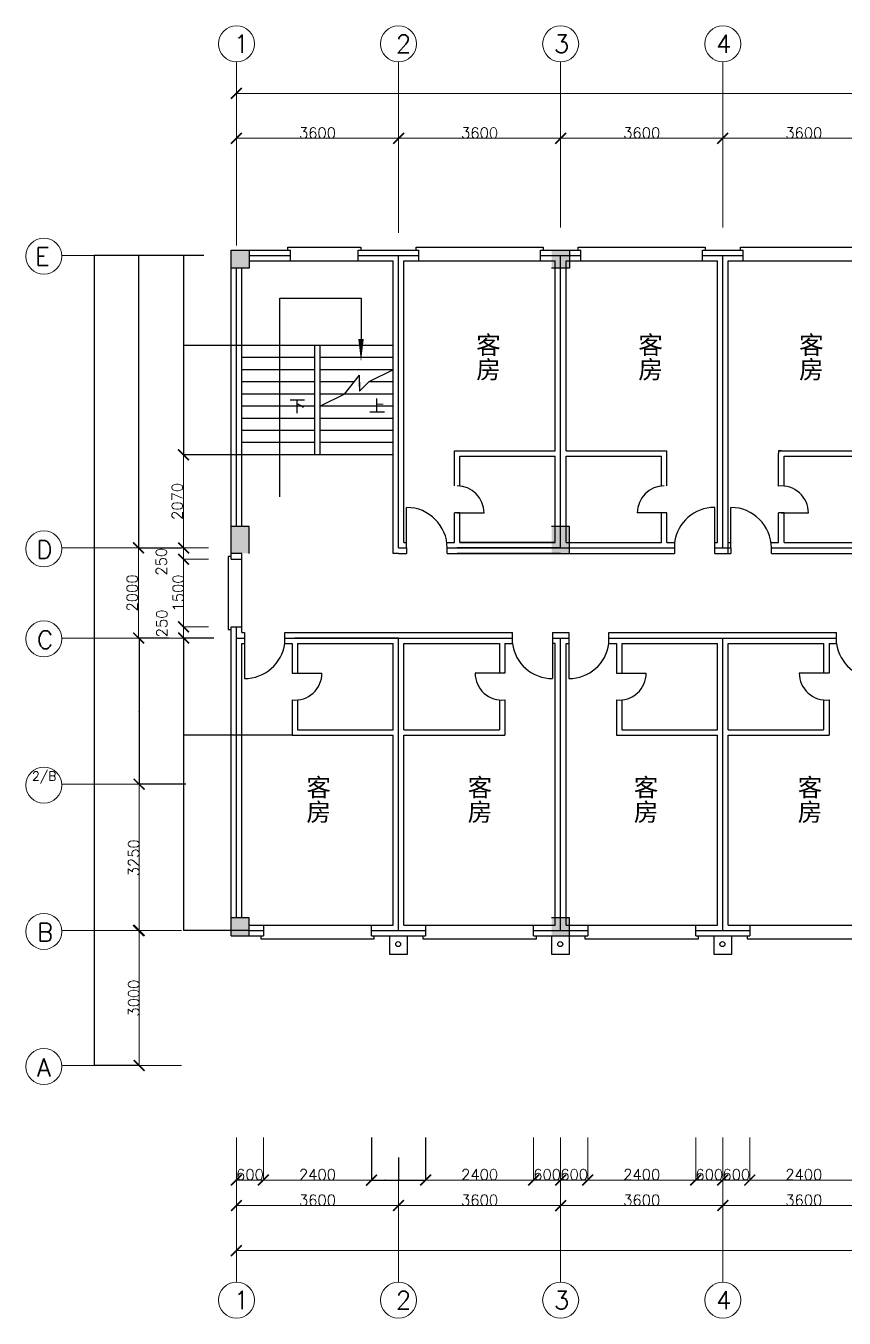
# Model space of a CAD drawing. Header units: millimetres. Extents: x 765 to 67395, y 687 to 34589.
# Drawn here: x 765 to 18935, y 5879 to 34589 of the extents above; entities that cross this region are included whole.
import ezdxf

# ---------------------------------------------------------------- set-up
doc = ezdxf.new("R2010")
doc.units = ezdxf.units.MM
doc.layers.add('txt', color=5, linetype='Continuous', lineweight=35, plot=False)
doc.layers.add('标注', color=3, linetype='Continuous', lineweight=0, plot=False)
doc.layers.add('WALL', color=2, linetype='Continuous')
doc.layers.add('WINDOW', color=4, linetype='Continuous')
doc.styles.get("Standard").update_dxf_attribs({"font": 'txt', "bigfont": 'gbcbig.shx'})
doc.dimstyles.new('ISO-25', dxfattribs={"dimtxt": 2.5, "dimasz": 2.5, "dimexe": 1.25, "dimexo": 0.625, "dimtad": 1, "dimtxsty": 'Standard', "dimcen": 2.5, "dimadec": 0, "dimazin": 0, "dimtfac": 1, "dimtmove": 0, "dimatfit": 3, "dimfxl": 1, "dimarcsym": 0})

# ---------------------------------------------------------------- blocks, each defined once
blk = doc.blocks.new('_ArchTick')
at = {"color": 0, "linetype": 'ByBlock', "const_width": 0.15}
blk.add_lwpolyline([(-0.5, -0.5), (0.5, 0.5)], dxfattribs=at)
blk = doc.blocks.new('*D23')
at = {"layer": 'Defpoints', "color": 0}
for p in [(4720, 29489), (3265, 22989), (4220, 22989)]:
    blk.add_point(p, dxfattribs=at)
at = {"layer": '标注', "color": 0, "lineweight": -2}
for p, q in [((4720, 29489), (3264, 29489)), ((3265, 29487), (3265, 22992)), ((4220, 22989), (3264, 22989))]:
    blk.add_line(p, q, dxfattribs=at)
at = {"layer": '标注', "color": 0}
for points in [[(3265, 29487), (3266, 29487), (3265, 29489)], [(3265, 22992), (3266, 22992), (3265, 22989)]]:
    blk.add_solid(points, dxfattribs=at)
at = {"layer": '标注', "color": 0, "insert": (3264, 26239), "char_height": 2.5, "attachment_point": 5, "rotation": 90}
blk.add_mtext('6500', dxfattribs=at)
blk = doc.blocks.new('*D24')
at = {"layer": 'Defpoints', "color": 0}
for p in [(3940, 20989), (3279, 17739), (4320, 17739)]:
    blk.add_point(p, dxfattribs=at)
at = {"layer": '标注', "color": 0, "lineweight": -2}
for p, q in [((3940, 20989), (3278, 20989)), ((3279, 20987), (3279, 17742)), ((4320, 17739), (3278, 17739))]:
    blk.add_line(p, q, dxfattribs=at)
at = {"layer": '标注', "color": 0}
for points in [[(3279, 20987), (3280, 20987), (3279, 20989)], [(3279, 17742), (3280, 17742), (3279, 17739)]]:
    blk.add_solid(points, dxfattribs=at)
at = {"layer": '标注', "color": 0, "insert": (3277, 19364), "char_height": 2.5, "attachment_point": 5, "rotation": 90}
blk.add_mtext('3250', dxfattribs=at)
blk = doc.blocks.new('*D27')
at = {"layer": 'Defpoints', "color": 0}
for p in [(2286, 29489), (3280, 29489), (3280, 11489)]:
    blk.add_point(p, dxfattribs=at)
at = {"layer": '标注', "color": 0, "lineweight": -2}
for p, q in [((3280, 29489), (2285, 29489)), ((2286, 11492), (2286, 29487)), ((3280, 11489), (2285, 11489))]:
    blk.add_line(p, q, dxfattribs=at)
at = {"layer": '标注', "color": 0}
for points in [[(2286, 29487), (2286, 29487), (2286, 29489)], [(2286, 11492), (2286, 11492), (2286, 11489)]]:
    blk.add_solid(points, dxfattribs=at)
at = {"layer": '标注', "color": 0, "insert": (2284, 20489), "char_height": 2.5, "attachment_point": 5, "rotation": 90}
blk.add_mtext('18000', dxfattribs=at)
blk = doc.blocks.new('*D25')
at = {"layer": 'Defpoints', "color": 0}
for p in [(4267, 29489), (4267, 27489), (5607, 27489)]:
    blk.add_point(p, dxfattribs=at)
at = {"layer": '标注', "color": 0, "lineweight": -2}
for p, q in [((4266, 29489), (4265, 29489)), ((4267, 29487), (4267, 27492)), ((5606, 27489), (4265, 27489))]:
    blk.add_line(p, q, dxfattribs=at)
at = {"layer": '标注', "color": 0}
for points in [[(4266, 29487), (4267, 29487), (4267, 29489)], [(4266, 27492), (4267, 27492), (4267, 27489)]]:
    blk.add_solid(points, dxfattribs=at)
at = {"layer": '标注', "color": 0, "insert": (4265, 28489), "char_height": 2.5, "attachment_point": 5, "rotation": 90}
blk.add_mtext('2000', dxfattribs=at)
blk = doc.blocks.new('*D26')
at = {"layer": 'Defpoints', "color": 0}
for p in [(5107, 27489), (4267, 25059), (5607, 25059)]:
    blk.add_point(p, dxfattribs=at)
at = {"layer": '标注', "color": 0, "lineweight": -2}
for p, q in [((5106, 27489), (4265, 27489)), ((4267, 27487), (4267, 25062)), ((5606, 25059), (4265, 25059))]:
    blk.add_line(p, q, dxfattribs=at)
at = {"layer": '标注', "color": 0}
for points in [[(4266, 27487), (4267, 27487), (4267, 27489)], [(4266, 25062), (4267, 25062), (4267, 25059)]]:
    blk.add_solid(points, dxfattribs=at)
at = {"layer": '标注', "color": 0, "insert": (4265, 26274), "char_height": 2.5, "attachment_point": 5, "rotation": 90}
blk.add_mtext('2430', dxfattribs=at)
blk = doc.blocks.new('*D33')
at = {"layer": 'Defpoints', "color": 0}
for p in [(4940, 20989), (4265, 18829), (6680, 18829)]:
    blk.add_point(p, dxfattribs=at)
at = {"layer": '标注', "color": 0, "lineweight": -2}
for p, q in [((4940, 20989), (4264, 20989)), ((4265, 20987), (4265, 18832)), ((6680, 18829), (4264, 18829))]:
    blk.add_line(p, q, dxfattribs=at)
at = {"layer": '标注', "color": 0}
for points in [[(4265, 20987), (4266, 20987), (4265, 20989)], [(4265, 18832), (4266, 18832), (4265, 18829)]]:
    blk.add_solid(points, dxfattribs=at)
at = {"layer": '标注', "color": 0, "insert": (4264, 19909), "char_height": 2.5, "attachment_point": 5, "rotation": 90}
blk.add_mtext('2160', dxfattribs=at)
blk = doc.blocks.new('*D34')
at = {"layer": 'Defpoints', "color": 0}
for p in [(6680, 18829), (4265, 14489), (5720, 14489)]:
    blk.add_point(p, dxfattribs=at)
at = {"layer": '标注', "color": 0, "lineweight": -2}
for p, q in [((6680, 18829), (4264, 18829)), ((4265, 18827), (4265, 14492)), ((5720, 14489), (4264, 14489))]:
    blk.add_line(p, q, dxfattribs=at)
at = {"layer": '标注', "color": 0}
for points in [[(4265, 18827), (4266, 18827), (4265, 18829)], [(4265, 14492), (4266, 14492), (4265, 14489)]]:
    blk.add_solid(points, dxfattribs=at)
at = {"layer": '标注', "color": 0, "insert": (4264, 16659), "char_height": 2.5, "attachment_point": 5, "rotation": 90}
blk.add_mtext('4340', dxfattribs=at)
blk = doc.blocks.new('*D39')
at = {"layer": 'Defpoints', "color": 0}
for p in [(8440, 9894), (9040, 8948), (9040, 8948)]:
    blk.add_point(p, dxfattribs=at)
at = {"layer": '标注', "color": 0, "lineweight": -2}
for p, q in [((8440, 9894), (8440, 8947)), ((8443, 8948), (9038, 8948)), ((9040, 8949), (9040, 8949))]:
    blk.add_line(p, q, dxfattribs=at)
at = {"layer": '标注', "color": 0}
for points in [[(8443, 8949), (8443, 8948), (8440, 8948)], [(9038, 8949), (9038, 8948), (9040, 8948)]]:
    blk.add_solid(points, dxfattribs=at)
at = {"layer": '标注', "color": 0, "insert": (8740, 8950), "char_height": 2.5, "attachment_point": 5}
blk.add_mtext('600', dxfattribs=at)
blk = doc.blocks.new('*D40')
at = {"layer": 'Defpoints', "color": 0}
for p in [(9640, 9894), (9040, 9448), (9640, 8948)]:
    blk.add_point(p, dxfattribs=at)
at = {"layer": '标注', "color": 0, "lineweight": -2}
for p, q in [((9640, 9894), (9640, 8947)), ((9040, 9448), (9040, 8947)), ((9043, 8948), (9638, 8948))]:
    blk.add_line(p, q, dxfattribs=at)
at = {"layer": '标注', "color": 0}
for points in [[(9043, 8949), (9043, 8948), (9040, 8948)], [(9638, 8949), (9638, 8948), (9640, 8948)]]:
    blk.add_solid(points, dxfattribs=at)
at = {"layer": '标注', "color": 0, "insert": (9340, 8950), "char_height": 2.5, "attachment_point": 5}
blk.add_mtext('600', dxfattribs=at)

msp = doc.modelspace()

# ---------------------------------------------------------------- hatches: boundary and pattern name
for points in [[(5720.185, 29609.397), (5320.185, 29609.397), (5320.185, 29209.397), (5720.185, 29209.397)], [(12840.185, 29609.397), (12440.185, 29609.397), (12440.185, 29209.397), (12840.185, 29209.397)], [(5720.185, 23469.397), (5320.185, 23469.397), (5320.185, 22869.397), (5560.185, 22869.397), (5720.185, 22869.397)], [(12840.185, 23469.397), (12440.185, 23469.397), (12440.185, 22869.397), (12680.185, 22869.397), (12840.185, 22869.397)], [(5720.185, 14769.397), (5320.185, 14769.397), (5320.185, 14369.397), (5720.185, 14369.397)], [(12840.185, 14769.397), (12440.185, 14769.397), (12440.185, 14369.397), (12840.185, 14369.397)]]:
    msp.add_hatch(color=256).paths.add_polyline_path(points)

# ---------------------------------------------------------------- linework, layer by layer
for p, q in [((5720.185, 29609.397), (5720.185, 29209.397)), ((12840.185, 29609.397), (12840.185, 29209.397)), ((5720.185, 29209.397), (5320.185, 29209.397)), ((12840.185, 29209.397), (12440.185, 29209.397)), ((6406.733, 28539.397), (8206.733, 28539.397)), ((6406.733, 24129.397), (6406.733, 28539.397)), ((8206.733, 28539.397), (8206.733, 27629.397)), ((7180.185, 27489.397), (5560.185, 27489.397)), ((7180.185, 25059.397), (7180.185, 27489.397)), ((8920.185, 27489.397), (7180.185, 27489.397)), ((7300.185, 25059.397), (7300.185, 27489.397)), ((7180.185, 27219.397), (5560.185, 27219.397)), ((8920.185, 27219.397), (7300.185, 27219.397)), ((7180.185, 26949.397), (5560.185, 26949.397)), ((8920.185, 26949.397), (7300.185, 26949.397)), ((7840.185, 26409.397), (8170.185, 26829.397)), ((8170.185, 26679.397), (8170.185, 26829.397)), ((8920.185, 26949.397), (8380.185, 26679.397)), ((7180.185, 26679.397), (5560.185, 26679.397)), ((8052.328, 26679.397), (7300.185, 26679.397)), ((8380.185, 26679.397), (8170.185, 26474.397)), ((8170.185, 26574.397), (8170.185, 26674.397)), ((8170.185, 26674.397), (8170.185, 26474.397)), ((8920.185, 26679.397), (8380.185, 26679.397)), ((8920.185, 26679.397), (8380.185, 26679.397)), ((7180.185, 26409.397), (5560.185, 26409.397)), ((7180.185, 26139.397), (5560.185, 26139.397)), ((8920.185, 26409.397), (7300.185, 26409.397)), ((7840.185, 26409.397), (7300.185, 26139.397)), ((8920.185, 26139.397), (7300.185, 26139.397)), ((8920.185, 26409.397), (7840.185, 26409.397)), ((7180.185, 25869.397), (5560.185, 25869.397)), ((8920.185, 25869.397), (7300.185, 25869.397)), ((7180.185, 25599.397), (5560.185, 25599.397)), ((8920.185, 25599.397), (7300.185, 25599.397)), ((7180.185, 25329.397), (5560.185, 25329.397)), ((8920.185, 25329.397), (7300.185, 25329.397)), ((8920.185, 25059.397), (5560.185, 25059.397)), ((9220.185, 22989.397), (9220.185, 23889.397)), ((16060.185, 22869.397), (16060.185, 23889.397)), ((16420.185, 22989.397), (16420.185, 23889.397)), ((10400.185, 23769.397), (10280.185, 23769.397)), ((10340.185, 23769.397), (10940.185, 23769.397)), ((15000.185, 23769.397), (14340.185, 23769.397)), ((17600.185, 23769.397), (17480.185, 23769.397)), ((17540.185, 23769.397), (18140.185, 23769.397)), ((5720.185, 23469.397), (5320.185, 23469.397)), ((5720.185, 22869.397), (5720.185, 23469.397)), ((12840.185, 23469.397), (12440.185, 23469.397)), ((12840.185, 22869.397), (12840.185, 23469.397)), ((9220.185, 22989.397), (9220.185, 22869.397)), ((10112.149, 23109.397), (10280.185, 23109.397)), ((10120.185, 22869.397), (10120.185, 22989.397)), ((15168.221, 23109.397), (15168.221, 22869.397)), ((16060.185, 23109.397), (16120.185, 23109.397)), ((16060.185, 22989.397), (16420.185, 22989.397)), ((16360.185, 22869.397), (16360.185, 23229.397)), ((16360.185, 23109.397), (16420.185, 23109.397)), ((16420.185, 22989.397), (16420.185, 22869.397)), ((17320.185, 22869.397), (17320.185, 22989.397)), ((5560.185, 22869.397), (5320.185, 22869.397)), ((16060.185, 22869.397), (16420.185, 22869.397)), ((5620.185, 21109.397), (5620.185, 20089.397)), ((11568.221, 20869.397), (11568.221, 21109.397)), ((12460.185, 21109.397), (12460.185, 20089.397)), ((12820.185, 21109.397), (12820.185, 20089.397)), ((13712.149, 20869.397), (13712.149, 21109.397)), ((18768.221, 20869.397), (18768.221, 21109.397)), ((5560.185, 20869.397), (5620.185, 20869.397)), ((6680.185, 20209.397), (7340.185, 20209.397)), ((11400.185, 20209.397), (10740.185, 20209.397)), ((13880.185, 20209.397), (14540.185, 20209.397)), ((18600.185, 20209.397), (17940.185, 20209.397))]:
    msp.add_line(p, q)
for points in [[(8206.733, 27629.397, 120, 0, 0), (8206.733, 27129.397, 0, 0, 0)], [(8206.733, 24129.397, 0, 0, 0), (8206.733, 25869.397, 120, 0, 0), (8206.733, 26388.887, 0, 0, 0)]]:
    msp.add_lwpolyline(points, format="xyseb")
at = {"color": 0, "linetype": 'ByBlock', "const_width": 36}
msp.add_lwpolyline([(3160.469, 11609.397), (3400.469, 11369.397)], dxfattribs=at)
for centre, radius, start, end in [((10340.185, 23769.397), 600, 0, 90), ((14940.185, 23769.397), 600, 90, 180), ((17540.185, 23769.397), 600, 0, 95.7391705), ((9220.185, 22989.397), 900, 0, 90), ((16060.185, 22989.397), 900, 90, 172.3377443), ((16420.185, 22989.397), 900, 0, 90), ((5620.185, 20989.397), 900, 270, 352.3377443), ((12460.185, 20989.397), 900, 187.6622557, 270), ((12820.185, 20989.397), 900, 270, 352.3377443), ((19660.185, 20989.397), 900, 187.6622557, 270), ((6740.185, 20209.397), 600, 264.2608295, 0), ((11340.185, 20209.397), 600, 180, 275.7391705), ((13940.185, 20209.397), 600, 264.2608295, 0), ((18540.185, 20209.397), 600, 180, 275.7391705)]:
    msp.add_arc(centre, radius, start, end)
at = {"layer": 'WALL'}
for p, q in [((5320.185, 29609.397), (6640.185, 29609.397)), ((5320.185, 22739.397), (5320.185, 29609.397)), ((8140.185, 29609.397), (9490.185, 29609.397)), ((12190.185, 29609.397), (13090.185, 29609.397)), ((15790.185, 29609.397), (16690.185, 29609.397)), ((5720.185, 29489.397), (6640.185, 29489.397)), ((5720.185, 29369.397), (6640.185, 29369.397)), ((6640.185, 29369.397), (8920.185, 29369.397)), ((8140.185, 29489.397), (9490.185, 29489.397)), ((8920.185, 22989.397), (8920.185, 29369.397)), ((9040.185, 22989.397), (9040.185, 29489.397)), ((9160.185, 23109.397), (9160.185, 29369.397)), ((9160.185, 29369.397), (11440.185, 29369.397)), ((11440.185, 29369.397), (12520.185, 29369.397)), ((12190.185, 29489.397), (13090.185, 29489.397)), ((12520.185, 25149.397), (12520.185, 29369.397)), ((12640.185, 22989.397), (12640.185, 29489.397)), ((12760.185, 29369.397), (15040.185, 29369.397)), ((12760.185, 25149.397), (12760.185, 29369.397)), ((15040.185, 29369.397), (16120.185, 29369.397)), ((15790.185, 29489.397), (16690.185, 29489.397)), ((16120.185, 23109.397), (16120.185, 29369.397)), ((16240.185, 22989.397), (16240.185, 29489.397)), ((16360.185, 23109.397), (16360.185, 29369.397)), ((16360.185, 29369.397), (18640.185, 29369.397)), ((18640.185, 29369.397), (19720.185, 29369.397)), ((5440.185, 23469.397), (5440.185, 29209.397)), ((5560.185, 23469.397), (5560.185, 29209.397)), ((10280.185, 25149.397), (12520.185, 25149.397)), ((10280.185, 24369.397), (10280.185, 25149.397)), ((10400.185, 25029.397), (12520.185, 25029.397)), ((10400.185, 24366.39), (10400.185, 25029.397)), ((12520.185, 23109.397), (12520.185, 25029.397)), ((12760.185, 25149.397), (15000.185, 25149.397)), ((12760.185, 23109.397), (12760.185, 25029.397)), ((12760.185, 25029.397), (14880.185, 25029.397)), ((14880.185, 24369.397), (14880.185, 25029.397)), ((15000.185, 24369.397), (15000.185, 25149.397)), ((17480.185, 25149.397), (17480.185, 25089.397)), ((17480.185, 25149.397), (17540.185, 25149.397)), ((17540.185, 25149.397), (17480.185, 25149.397)), ((17480.185, 24366.39), (17480.185, 25089.397)), ((17540.185, 25149.397), (19720.185, 25149.397)), ((17600.185, 25029.397), (19720.185, 25029.397)), ((17600.185, 24366.39), (17600.185, 25029.397)), ((10280.185, 23109.397), (10280.185, 23769.397)), ((10400.185, 23109.397), (10400.185, 23769.397)), ((14880.185, 23109.397), (14880.185, 23769.397)), ((15000.185, 23109.397), (15000.185, 23769.397)), ((17480.185, 23109.397), (17480.185, 23769.397)), ((17600.185, 23109.397), (17600.185, 23769.397)), ((8920.185, 22869.397), (8920.185, 22989.397)), ((9040.185, 22989.397), (9220.185, 22989.397)), ((9160.185, 23109.397), (9220.185, 23109.397)), ((10120.185, 22989.397), (15168.221, 22989.397)), ((12640.185, 22989.397), (10340.185, 22989.397)), ((12520.185, 23109.397), (10400.185, 23109.397)), ((10400.185, 23109.397), (12520.185, 23109.397)), ((12760.185, 23109.397), (14880.185, 23109.397)), ((15000.185, 23109.397), (15168.221, 23109.397)), ((17312.149, 23109.397), (17480.185, 23109.397)), ((17320.185, 22989.397), (22368.221, 22989.397)), ((17600.185, 23109.397), (19720.185, 23109.397)), ((5560.185, 22739.397), (5560.185, 22869.397)), ((9040.185, 22869.397), (8920.185, 22869.397)), ((9040.185, 22869.397), (9220.185, 22869.397)), ((10120.185, 22869.397), (15168.221, 22869.397)), ((12640.185, 22869.397), (10340.185, 22869.397)), ((17320.185, 22869.397), (22368.221, 22869.397)), ((5320.185, 14369.397), (5320.185, 21239.397)), ((5440.185, 14769.397), (5440.185, 21239.397)), ((5440.185, 20989.397), (5620.185, 20989.397)), ((5560.185, 21109.397), (5560.185, 21239.397)), ((5560.185, 21109.397), (5620.185, 21109.397)), ((6512.149, 21109.397), (11568.221, 21109.397)), ((6512.149, 20869.397), (6512.149, 21109.397)), ((6512.149, 20989.397), (11568.221, 20989.397)), ((9040.185, 20989.397), (6740.185, 20989.397)), ((9040.185, 14489.397), (9040.185, 20989.397)), ((12460.185, 21109.397), (12820.185, 21109.397)), ((12460.185, 20989.397), (12820.185, 20989.397)), ((12640.185, 14489.397), (12640.185, 20989.397)), ((12640.185, 14489.397), (12640.185, 20989.397)), ((13712.149, 21109.397), (18768.221, 21109.397)), ((13712.149, 20989.397), (18768.221, 20989.397)), ((16240.185, 14489.397), (16240.185, 20989.397)), ((5560.185, 14769.397), (5560.185, 20869.397)), ((5560.185, 20869.397), (5620.185, 20869.397)), ((6512.149, 20869.397), (6680.185, 20869.397)), ((6680.185, 20869.397), (6680.185, 20209.397)), ((6800.185, 20869.397), (8920.185, 20869.397)), ((6800.185, 20869.397), (6800.185, 20209.397)), ((8920.185, 18949.397), (8920.185, 20869.397)), ((9160.185, 20869.397), (11280.185, 20869.397)), ((9160.185, 18949.397), (9160.185, 20869.397)), ((11280.185, 20869.397), (11280.185, 20209.397)), ((11400.185, 20869.397), (11568.221, 20869.397)), ((11400.185, 20869.397), (11400.185, 20209.397)), ((12520.185, 20869.397), (12460.185, 20869.397)), ((12520.185, 14609.397), (12520.185, 20869.397)), ((12760.185, 14609.397), (12760.185, 20869.397)), ((12760.185, 20869.397), (12820.185, 20869.397)), ((13712.149, 20869.397), (13880.185, 20869.397)), ((13880.185, 20869.397), (13880.185, 20209.397)), ((14000.185, 20869.397), (16120.185, 20869.397)), ((14000.185, 20869.397), (14000.185, 20209.397)), ((16120.185, 18949.397), (16120.185, 20869.397)), ((16360.185, 20869.397), (18480.185, 20869.397)), ((16360.185, 18949.397), (16360.185, 20869.397)), ((18480.185, 20869.397), (18480.185, 20209.397)), ((18600.185, 20869.397), (18768.221, 20869.397)), ((18600.185, 20869.397), (18600.185, 20209.397)), ((6680.185, 19612.405), (6680.185, 18829.397)), ((6800.185, 19612.405), (6800.185, 18949.397)), ((11280.185, 19612.405), (11280.185, 18949.397)), ((11400.185, 19612.405), (11400.185, 18829.397)), ((13880.185, 19612.405), (13880.185, 18829.397)), ((14000.185, 19612.405), (14000.185, 18949.397)), ((18480.185, 19612.405), (18480.185, 18949.397)), ((18600.185, 19612.405), (18600.185, 18829.397)), ((6800.185, 18949.397), (8920.185, 18949.397)), ((9160.185, 18949.397), (11280.185, 18949.397)), ((14000.185, 18949.397), (16120.185, 18949.397)), ((16360.185, 18949.397), (18480.185, 18949.397)), ((6680.185, 18829.397), (8920.185, 18829.397)), ((8920.185, 14609.397), (8920.185, 18829.397)), ((9160.185, 14609.397), (9160.185, 18829.397)), ((9160.185, 18829.397), (11400.185, 18829.397)), ((13880.185, 18829.397), (16120.185, 18829.397)), ((16120.185, 14609.397), (16120.185, 18829.397)), ((16360.185, 14609.397), (16360.185, 18829.397)), ((16360.185, 18829.397), (18600.185, 18829.397)), ((5720.185, 14769.397), (5320.185, 14769.397)), ((5720.185, 14369.397), (5720.185, 14769.397)), ((12840.185, 14769.397), (12440.185, 14769.397)), ((12840.185, 14369.397), (12840.185, 14769.397)), ((5320.185, 14369.397), (6040.185, 14369.397)), ((5720.185, 14609.397), (6040.185, 14609.397)), ((5720.185, 14489.397), (6040.185, 14489.397)), ((5720.185, 14489.397), (6040.185, 14489.397)), ((8440.185, 14609.397), (8920.185, 14609.397)), ((8440.185, 14489.397), (9640.185, 14489.397)), ((8440.185, 14489.397), (9640.185, 14489.397)), ((8440.185, 14369.397), (9640.185, 14369.397)), ((8840.185, 14369.397), (8840.185, 13969.397)), ((9160.185, 14609.397), (12520.185, 14609.397)), ((9240.185, 13969.397), (9240.185, 14369.397)), ((12040.185, 14489.397), (13240.185, 14489.397)), ((12040.185, 14489.397), (13240.185, 14489.397)), ((12040.185, 14369.397), (13240.185, 14369.397)), ((12440.185, 14369.397), (12440.185, 13969.397)), ((12760.185, 14609.397), (16120.185, 14609.397)), ((12840.185, 13969.397), (12840.185, 14369.397)), ((15640.185, 14489.397), (16840.185, 14489.397)), ((15640.185, 14489.397), (16840.185, 14489.397)), ((15640.185, 14369.397), (16840.185, 14369.397)), ((16040.185, 14369.397), (16040.185, 13969.397)), ((16360.185, 14609.397), (19720.185, 14609.397)), ((16440.185, 13969.397), (16440.185, 14369.397)), ((8840.185, 13969.397), (9240.185, 13969.397)), ((12440.185, 13969.397), (12840.185, 13969.397)), ((16040.185, 13969.397), (16440.185, 13969.397))]:
    msp.add_line(p, q, dxfattribs=at)
at = {"layer": 'WINDOW'}
for p, q in [((6580.185, 29669.397), (8200.185, 29669.397)), ((6580.185, 29609.397), (6580.185, 29669.397)), ((6640.185, 29369.397), (6640.185, 29609.397)), ((8140.185, 29369.397), (8140.185, 29609.397)), ((8200.185, 29669.397), (8200.185, 29609.397)), ((9430.185, 29669.397), (12250.185, 29669.397)), ((9430.185, 29609.397), (9430.185, 29669.397)), ((9490.185, 29369.397), (9490.185, 29609.397)), ((12190.185, 29369.397), (12190.185, 29609.397)), ((12250.185, 29669.397), (12250.185, 29609.397)), ((13030.185, 29669.397), (15850.185, 29669.397)), ((13030.185, 29609.397), (13030.185, 29669.397)), ((13090.185, 29369.397), (13090.185, 29609.397)), ((15790.185, 29369.397), (15790.185, 29609.397)), ((15850.185, 29669.397), (15850.185, 29609.397)), ((16630.185, 29669.397), (19450.185, 29669.397)), ((16630.185, 29609.397), (16630.185, 29669.397)), ((16690.185, 29369.397), (16690.185, 29609.397)), ((9490.185, 29369.397), (12190.185, 29369.397)), ((13090.185, 29369.397), (15790.185, 29369.397)), ((16690.185, 29369.397), (19390.185, 29369.397)), ((5320.185, 22799.397), (5260.185, 22799.397)), ((5260.185, 22799.397), (5260.185, 21179.397)), ((5320.185, 22739.397), (5560.185, 22739.397)), ((5560.185, 21239.397), (5560.185, 22739.397)), ((5260.185, 21179.397), (5320.185, 21179.397)), ((5320.185, 21239.397), (5560.185, 21239.397)), ((5980.185, 14369.397), (5980.185, 14309.397)), ((6040.185, 14609.397), (6040.185, 14369.397)), ((6040.185, 14609.397), (8440.185, 14609.397)), ((8440.185, 14369.397), (8440.185, 14609.397)), ((8500.185, 14309.397), (8500.185, 14369.397)), ((9580.185, 14369.397), (9580.185, 14309.397)), ((9640.185, 14609.397), (12040.185, 14609.397)), ((9640.185, 14609.397), (9640.185, 14369.397)), ((12040.185, 14369.397), (12040.185, 14609.397)), ((12100.185, 14309.397), (12100.185, 14369.397)), ((13180.185, 14369.397), (13180.185, 14309.397)), ((13240.185, 14609.397), (15640.185, 14609.397)), ((13240.185, 14609.397), (13240.185, 14369.397)), ((15640.185, 14369.397), (15640.185, 14609.397)), ((15700.185, 14309.397), (15700.185, 14369.397)), ((16780.185, 14369.397), (16780.185, 14309.397)), ((16840.185, 14609.397), (19240.185, 14609.397)), ((16840.185, 14609.397), (16840.185, 14369.397)), ((5980.185, 14309.397), (8500.185, 14309.397)), ((9580.185, 14309.397), (12100.185, 14309.397)), ((10180.185, 14309.397), (11500.185, 14309.397)), ((13180.185, 14309.397), (15700.185, 14309.397)), ((13780.185, 14309.397), (15100.185, 14309.397)), ((16780.185, 14309.397), (19300.185, 14309.397)), ((17380.185, 14309.397), (18700.185, 14309.397))]:
    msp.add_line(p, q, dxfattribs=at)
for centre in [(9031.786, 14189.397), (12631.786, 14189.397), (16231.786, 14189.397)]:
    msp.add_circle(centre, 55, dxfattribs=at)
at = {"layer": '标注'}
for p, q in [((5440.185, 33089.397), (5440.185, 33789.397)), ((5440.185, 29709.397), (5440.185, 33789.397)), ((5440.185, 33089.397), (5440.185, 33789.397)), ((9040.185, 29989.397), (9040.185, 33789.397)), ((9040.185, 29989.397), (9040.185, 33789.397)), ((12640.185, 30109.397), (12640.185, 33789.397)), ((12640.185, 30109.397), (12640.185, 33789.397)), ((16240.185, 30109.397), (16240.185, 33789.397)), ((16240.185, 30109.397), (16240.185, 33789.397)), ((5440.185, 32010.647), (5440.185, 33090.647)), ((5440.185, 33089.397), (63040.185, 33089.397)), ((5440.185, 32090.647), (9040.185, 32090.647)), ((9040.185, 32090.647), (12640.185, 32090.647)), ((12640.185, 32090.647), (16240.185, 32090.647)), ((16240.185, 32090.647), (19840.185, 32090.647)), ((2281.719, 29489.397), (1581.719, 29489.397)), ((5106.656, 25059.397), (4265.406, 25059.397)), ((4266.656, 25059.397), (4266.656, 22990.647)), ((3265.406, 22989.397), (1565.406, 22989.397)), ((4820.185, 22990.647), (3265.406, 22990.647)), ((3266.656, 22990.647), (3266.656, 20989.397)), ((4220.185, 22989.397), (4265.406, 22989.397)), ((4366.656, 22990.647), (4265.406, 22990.647)), ((4266.656, 22739.397), (4266.656, 22989.397)), ((4820.185, 22739.397), (4265.406, 22739.397)), ((4820.185, 22739.397), (4265.406, 22739.397)), ((4266.656, 21239.397), (4266.656, 22739.397)), ((4266.656, 21239.397), (4266.656, 22080.647)), ((3266.656, 20988.147), (1566.656, 20988.147)), ((4440.185, 20989.397), (3265.406, 20989.397)), ((4820.185, 21239.397), (4265.406, 21239.397)), ((4820.185, 21239.397), (4265.406, 21239.397)), ((4940.185, 20989.397), (4265.406, 20989.397)), ((4440.185, 20989.397), (4265.406, 20989.397)), ((4266.656, 20989.397), (4266.656, 21239.397)), ((3280.469, 17739.397), (1580.469, 17739.397)), ((3940.185, 17739.397), (3279.219, 17739.397)), ((3280.469, 17739.397), (3280.469, 14489.397)), ((3265.406, 14489.397), (1565.406, 14489.397)), ((3720.185, 14489.397), (2279.219, 14489.397)), ((4220.185, 14489.397), (3265.406, 14489.397)), ((3720.185, 14489.397), (3279.219, 14489.397)), ((3280.469, 11489.397), (3280.469, 14489.397)), ((4220.185, 11489.397), (1565.406, 11489.397)), ((5440.185, 9894.304), (5440.185, 8946.897)), ((6040.185, 9894.304), (6040.185, 8945.647)), ((6040.185, 9894.304), (6040.185, 8946.897)), ((8440.185, 9894.304), (8440.185, 8945.647)), ((9640.185, 9894.304), (9640.185, 8946.897)), ((12040.185, 9894.304), (12040.185, 8946.897)), ((12040.185, 9894.304), (12040.185, 8946.897)), ((12640.185, 9894.304), (12640.185, 8946.897)), ((12640.185, 9894.304), (12640.185, 8946.897)), ((13240.185, 9894.304), (13240.185, 8946.897)), ((13240.185, 9894.304), (13240.185, 8946.897)), ((15640.185, 9894.304), (15640.185, 8946.897)), ((15640.185, 9894.304), (15640.185, 8946.897)), ((16240.185, 9894.304), (16240.185, 8946.897)), ((16240.185, 9894.304), (16240.185, 8946.897)), ((16840.185, 9894.304), (16840.185, 8946.897)), ((16840.185, 9894.304), (16840.185, 8946.897)), ((5440.185, 8948.147), (5440.185, 6679.397)), ((5440.185, 8948.147), (6040.185, 8948.147)), ((6040.185, 8946.897), (8440.185, 8946.897)), ((9040.185, 8948.147), (9040.185, 6679.397)), ((9640.185, 8948.147), (12040.185, 8948.147)), ((12040.185, 8948.147), (12640.185, 8948.147)), ((12640.185, 8948.147), (12640.185, 6679.397)), ((12640.185, 8948.147), (13240.185, 8948.147)), ((13240.185, 8948.147), (15640.185, 8948.147)), ((15640.185, 8948.147), (16240.185, 8948.147)), ((16240.185, 8948.147), (16240.185, 6679.397)), ((16240.185, 8948.147), (16840.185, 8948.147)), ((16840.185, 8948.147), (19240.185, 8948.147)), ((5440.185, 8449.397), (5440.185, 7378.147)), ((5440.185, 8379.397), (9040.185, 8379.397)), ((9040.185, 8379.397), (12640.185, 8379.397)), ((12640.185, 8379.397), (16240.185, 8379.397)), ((16240.185, 8379.397), (19840.185, 8379.397)), ((5440.185, 7379.397), (63040.185, 7379.397)), ((5440.185, 7379.397), (5440.185, 6679.397))]:
    msp.add_line(p, q, dxfattribs=at)
for centre in [(5440.185, 34189.397), (9040.185, 34189.397), (12640.185, 34189.397), (16240.185, 34189.397), (1164.532, 29472.039), (1164.532, 22972.039), (1165.782, 20970.789), (1165.782, 17722.039), (1165.782, 14472.039), (1165.782, 11472.039), (5440.185, 6279.397), (9040.185, 6279.397), (12640.185, 6279.397), (16240.185, 6279.397)]:
    msp.add_circle(centre, 400, dxfattribs=at)

# ---------------------------------------------------------------- block references
at = {"layer": '标注', "xscale": 240, "yscale": 240, "zscale": 240}
for p, rotation in [((5440.185, 33089.397), 180), ((5440.185, 32090.647), 180), ((9040.185, 32090.647), 180), ((12640.185, 32090.647), 180), ((16240.185, 32090.647), 180), ((4266.656, 25059.397), 90), ((3266.656, 22990.647), 90), ((4266.656, 22990.647), 270), ((4266.656, 22989.397), 90), ((4266.656, 22739.397), 90), ((4266.656, 22739.397), 270), ((4266.656, 21239.397), 270), ((4266.656, 21239.397), 90), ((3266.656, 20989.397), 270), ((4266.656, 20989.397), 90), ((4266.656, 20989.397), 270), ((3280.469, 17739.397), 90), ((3266.656, 14489.397), 270), ((3280.469, 14489.397), 270), ((5440.185, 8948.147), 180), ((6040.185, 8946.897), 180), ((9640.185, 8948.147), 180), ((12040.185, 8948.147), 180), ((12640.185, 8948.147), 180), ((13240.185, 8948.147), 180), ((15640.185, 8948.147), 180), ((16240.185, 8948.147), 180), ((16840.185, 8948.147), 180), ((5440.185, 8380.647), 180), ((9040.185, 8380.647), 180), ((12640.185, 8380.647), 180), ((16240.185, 8380.647), 180), ((5440.185, 7379.397), 180)]:
    msp.add_blockref('_ArchTick', p, dxfattribs=dict(at, rotation=rotation))
for p in [(9040.185, 32090.647), (12640.185, 32090.647), (16240.185, 32090.647), (6040.185, 8948.147), (8440.185, 8946.897), (12040.185, 8948.147), (12640.185, 8948.147), (13240.185, 8948.147), (15640.185, 8948.147), (16240.185, 8948.147), (16840.185, 8948.147), (9040.185, 8380.647), (12640.185, 8380.647), (16240.185, 8380.647)]:
    msp.add_blockref('_ArchTick', p, dxfattribs=at)

# ---------------------------------------------------------------- texts
at = {"char_height": 270, "width": 470.01776, "attachment_point": 1}
for s, insert in [('{\\fSimSun|b0|i0|c134|p54;下}', (6610.821, 26277.472)), ('{\\fSimSun|b0|i0|c134|p54;上}', (8380.821, 26277.472))]:
    msp.add_mtext(s, dxfattribs=dict(at, insert=insert))
at = {"layer": 'txt', "char_height": 400, "width": 5808, "attachment_point": 1, "rotation": 270}
for insert in [(11230.185, 27779.397), (14830.185, 27779.397), (18400.185, 27779.397), (7460.185, 17949.397), (11040.185, 17949.397), (14730.185, 17949.397), (18370.185, 17949.397)]:
    msp.add_mtext('\\pt1200;{\\f@STZhongsong|b0|i0|c134|p2;客房}', dxfattribs=dict(at, insert=insert))
at = {"layer": '标注', "color": 7}
msp.add_text('3250', height=240, rotation=90, dxfattribs=at).set_placement((3279.844, 15694.397))
at = {"layer": '标注', "char_height": 400, "attachment_point": 1}
for s, insert, width in [('1', (5380.185, 34389.397), 170), ('2', (8980.185, 34389.397), 170), ('3', (12490.185, 34389.397), 170), ('4', (16090.185, 34389.397), 170), ('E', (967.544, 29662.351), 289.59953), ('D', (996.544, 23153.279), 289.59953), ('C', (1011.963, 21149.624), 289.59953), ('{\\H0.5x;2/B}', (901.963, 18020.874), 1723.92157), ('B', (1011.963, 14650.874), 289.59953), ('A', (1011.963, 11650.874), 289.59953), ('1', (5380.185, 6479.397), 170), ('2', (8980.185, 6479.397), 170), ('3', (12490.185, 6479.397), 170), ('4', (16090.185, 6479.397), 170)]:
    msp.add_mtext(s, dxfattribs=dict(at, insert=insert, width=width))
at = {"layer": '标注', "color": 7, "char_height": 240, "attachment_point": 5}
for s, insert in [('3600', (7240.185, 32211.272)), ('3600', (10840.185, 32211.272)), ('3600', (14440.185, 32211.272)), ('3600', (18040.185, 32211.272)), ('600', (5740.185, 9068.772)), ('2400', (7240.185, 9067.522)), ('2400', (10840.185, 9068.772)), ('600', (12340.185, 9068.772)), ('600', (12940.185, 9068.772)), ('2400', (14440.185, 9068.772)), ('600', (15940.185, 9068.772)), ('600', (16540.185, 9068.772)), ('2400', (18040.185, 9068.772)), ('3600', (7240.185, 8501.272)), ('3600', (10840.185, 8501.272)), ('3600', (14440.185, 8501.272)), ('3600', (18040.185, 8501.272))]:
    msp.add_mtext(s, dxfattribs=dict(at, insert=insert))
at = {"layer": '标注', "color": 7, "char_height": 240, "attachment_point": 5, "rotation": 90}
for s, insert in [('2070', (4126.031, 24025.022)), ('250', (3771.873, 22684.277)), ('2000', (3126.031, 21990.022)), ('1500', (4146.031, 21989.397)), ('250', (3784.31, 21313.377)), ('3000', (3159.844, 12989.397))]:
    msp.add_mtext(s, dxfattribs=dict(at, insert=insert))

# ---------------------------------------------------------------- dimensions: what is measured, and where the dimension line sits
at = {"layer": '标注'}
for base, p1, p2, picture, middle in [((2286.015, 29489.397), (3280.469, 11489.397), (3280.469, 29489.397), '*D27', (2284.14, 20489.397)), ((3265.406, 22989.397), (4720.185, 29489.397), (4220.185, 22989.397), '*D23', (3263.531, 26239.397)), ((4266.656, 27489.397), (4266.656, 29489.397), (5606.656, 27489.397), '*D25', (4264.781, 28489.397)), ((4266.656, 25059.397), (5106.656, 27489.397), (5606.656, 25059.397), '*D26', (4264.781, 26274.397)), ((3279.219, 17739.397), (3940.185, 20989.397), (4320.185, 17739.397), '*D24', (3277.344, 19364.397)), ((4265.406, 18829.397), (4940.185, 20989.397), (6680.185, 18829.397), '*D33', (4263.531, 19909.397))]:
    dim = msp.add_linear_dim(base=base, p1=p1, p2=p2, angle=90, dimstyle='ISO-25', dxfattribs=at)
    dim.commit()
    dim.dimension.update_dxf_attribs({"geometry": picture, "text_midpoint": middle})
dim = msp.add_linear_dim(base=(4265.406, 14489.397), p1=(6680.185, 18829.397), p2=(5720.185, 14489.397), angle=90, dimstyle='ISO-25', override={"dimtmove": 1}, dxfattribs=at)
dim.commit()
dim.dimension.update_dxf_attribs({"geometry": '*D34', "text_midpoint": (4263.531, 16659.397)})
for base, p1, p2, picture, middle in [((9040.185, 8948.147), (8440.185, 9894.304), (9040.185, 8948.147), '*D39', (8740.185, 8950.022)), ((9640.185, 8948.147), (9040.185, 9448.147), (9640.185, 9894.304), '*D40', (9340.185, 8950.022))]:
    dim = msp.add_linear_dim(base=base, p1=p1, p2=p2, dimstyle='ISO-25', dxfattribs=at)
    dim.commit()
    dim.dimension.update_dxf_attribs({"geometry": picture, "text_midpoint": middle})

doc.saveas('drawing.dxf')
